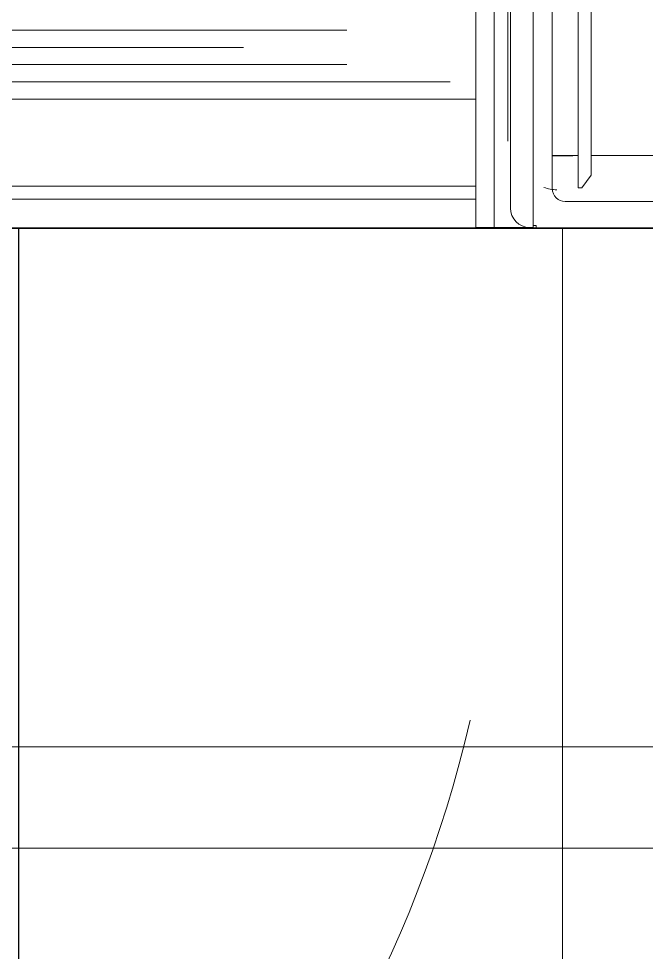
# Model space of a CAD drawing. Header units: millimetres. Extents: x -159872 to 386485, y -250577 to 158966.
# Drawn here: x 370712.7 to 371022, y 9947.6 to 10407.9 of the extents above; entities that cross this region are included whole.
import ezdxf

# ---------------------------------------------------------------- set-up
doc = ezdxf.new("R2010")
doc.units = ezdxf.units.MM
doc.layers.get('0').update_dxf_attribs({"lineweight": 25})
doc.layers.add('LDS-equipment-kitchen equipment', color=3, linetype='Continuous', lineweight=13)

# ---------------------------------------------------------------- blocks, each defined once
blk = doc.blocks.new('Group-324')
at = {"layer": 'LDS-equipment-kitchen equipment', "lineweight": 5}
for p, q in [((310264.5, 47261.24), (310264.5, 46762.51)), ((310273.51, 47261.24), (310273.51, 46762.51)), ((310292.66, 47261.24), (310292.66, 46762.51)), ((310292.66, 46763.52), (310292.66, 47260.24)), ((310292.66, 47258.12), (310292.66, 46765.63)), ((310281.52, 47251.7), (310281.52, 46772.06)), ((310302.18, 47242.14), (310302.18, 46781.62)), ((310280.32, 47218.68), (310280.32, 46805.07)), ((309902.95, 46859.74), (310200.9, 46859.74)), ((309953.85, 46851.26), (310150, 46851.26)), ((309902.95, 46842.77), (310200.9, 46842.77)), ((309852.04, 46834.29), (310251.81, 46834.29)), ((310264.5, 46825.8), (309822.13, 46825.8)), ((310312.23, 46797.89), (310302.27, 46797.89)), ((310321.28, 46798), (310394.32, 46798)), ((309813.16, 46782.79), (310264.5, 46782.79)), ((310316.43, 46782.01), (310316.79, 46782.01)), ((309671.27, 46776.41), (310264.5, 46776.41)), ((310400.68, 46775.25), (310308.54, 46775.25)), ((310264.5, 46762.51), (310292.66, 46762.51)), ((310292.66, 46762.12), (310292.66, 46763.52)), ((310294.19, 46763.52), (310292.66, 46763.52)), ((310294.19, 46763.52), (310294.19, 46762.12)), ((309542.18, 46762.13), (310295.87, 46762.13)), ((309671.27, 46762.13), (310295.87, 46762.13)), ((309671.27, 46762.13), (310295.87, 46762.13)), ((310292.66, 46762.12), (310295.92, 46762.12)), ((310292.66, 46762.12), (310295.92, 46762.12)), ((310415.65, 46762.12), (310296.1, 46762.12)), ((310415.65, 46762.12), (310296.1, 46762.12)), ((310415.65, 46762.12), (310296.1, 46762.12))]:
    blk.add_line(p, q, dxfattribs=at)
at = {"layer": 'LDS-equipment-kitchen equipment', "linetype": 'Continuous', "lineweight": 5}
for p, q in [((310314.91, 46782), (310314.91, 47241.76)), ((310321.28, 46788.36), (310321.28, 47235.39)), ((310314.91, 46797.97), (310302.27, 46797.97)), ((310321.28, 46788.36), (310316.78, 46782)), ((310314.91, 46782), (310316.78, 46782))]:
    blk.add_line(p, q, dxfattribs=at)
at = {"layer": 'LDS-equipment-kitchen equipment', "lineweight": 5, "extrusion": (0, 0, -1)}
for centre, radius, start, end in [((-310305.94, 46806.65), 25.68, 273.5142, 288.0068), ((-310308.54, 46781.62), 6.36, 270, 0), ((-310291.07, 46772.06), 9.54, 270, 0)]:
    blk.add_arc(centre, radius, start, end, dxfattribs=at)
at = {"layer": 'LDS-equipment-kitchen equipment', "linetype": 'Continuous', "lineweight": 5, "extrusion": (0, 0, -1)}
blk.add_arc((-309675.71, 46653.2), 600.93, 192.83875, 259.24317, dxfattribs=at)
blk = doc.blocks.new('A$C41f9af21')
at = {"lineweight": 25, "transparency": 33554687}
for points in [[(1000.03, 714, 0), (0, 714, 0)], [(469, 714, 0), (1000.03, 714, 0)], [(497, 0, 0), (497, 714, 0)], [(497, 526.8, 0), (497, 696.61, 0)], [(497, 357, 0), (497, 526.8, 0)]]:
    blk.add_polyline3d(points, dxfattribs=at)
at = {"transparency": 33554687}
blk.add_polyline3d([(765, 0, 0), (765, 714, 0)], dxfattribs=at)
blk = doc.blocks.new('Group-338')
at = {"layer": 'LDS-equipment-kitchen equipment', "color": 202, "linetype": 'Continuous'}
for p, q in [((309092.72, 46506.5), (310542.17, 46506.45)), ((309042.73, 46456.5), (310542.18, 46456.45))]:
    blk.add_line(p, q, dxfattribs=at)
at = {"layer": 'LDS-equipment-kitchen equipment'}
blk.add_blockref('Group-324', (0, 0), dxfattribs=at)
at = {"layer": 'LDS-equipment-kitchen equipment', "rotation": 359.9999999945186}
blk.add_blockref('A$C41f9af21', (309542.18, 46048.13), dxfattribs=at)

msp = doc.modelspace()

# ---------------------------------------------------------------- block references
at = {"layer": 'LDS-equipment-kitchen equipment', "color": 7}
msp.add_blockref('Group-338', (60673.51323, -36457.51522), dxfattribs=at)

doc.saveas('drawing.dxf')
